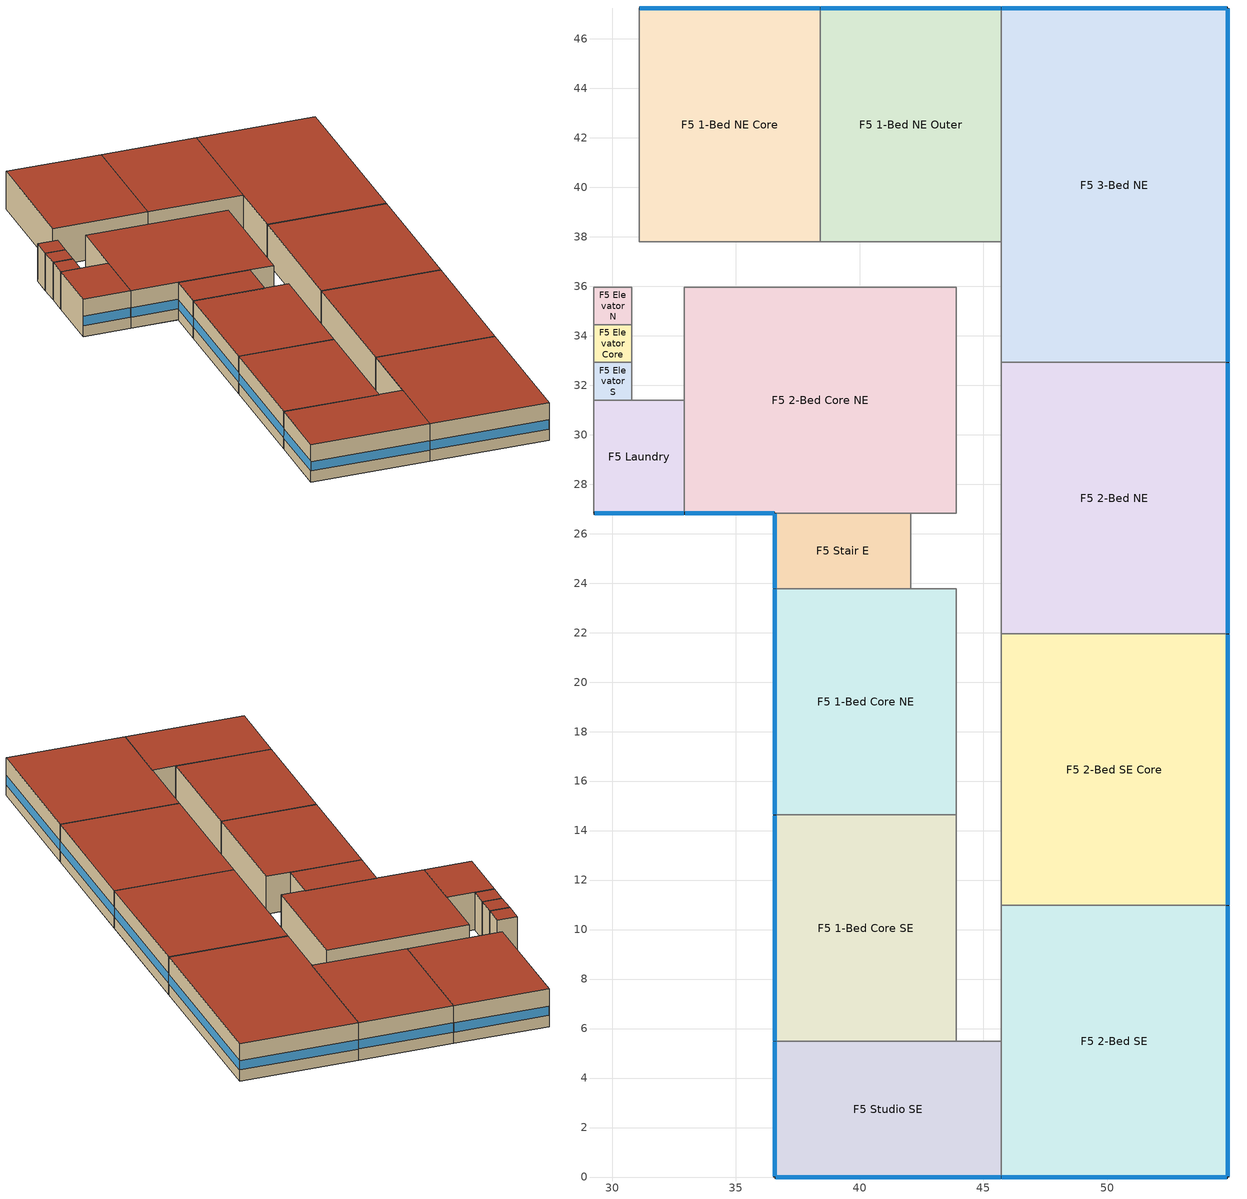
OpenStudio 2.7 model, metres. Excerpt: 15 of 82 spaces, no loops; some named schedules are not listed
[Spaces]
F5 Elevator S
 floor adiabatic (ResWoodFramedTypicalInteriorFloor): 30.78,32.92 30.78,31.39 29.26,31.39 29.26,32.92 z12.19
 wall to F5 1-Bed Core N: 29.26,32.92 29.26,31.39 z12.19:15.24
 wall to F5 Corridor: 30.78,31.39 30.78,32.92 z12.19:15.24
 wall to F5 Elevator Core: 30.78,32.92 29.26,32.92 z12.19:15.24
 wall to F5 Laundry (WoodFramedInteriorWallU099): 29.26,31.39 30.78,31.39 z12.19:15.24
 roof outside (WoodFramingAndOtherRoofU028): 30.78,31.39 30.78,32.92 29.26,32.92 29.26,31.39 z15.24
F5 Elevator N
 floor adiabatic (ResWoodFramedTypicalInteriorFloor): 30.78,35.97 30.78,34.44 29.26,34.44 29.26,35.97 z12.19
 wall to F5 1-Bed Core N: 29.26,35.97 29.26,34.44 z12.19:15.24
 wall to F5 Corridor: 30.78,34.44 30.78,35.97 29.26,35.97 z12.19:15.24
 wall to F5 Elevator Core: 29.26,34.44 30.78,34.44 z12.19:15.24
 roof outside (WoodFramingAndOtherRoofU028): 30.78,34.44 30.78,35.97 29.26,35.97 29.26,34.44 z15.24
F5 Laundry
 floor adiabatic (ResWoodFramedTypicalInteriorFloor): 32.92,31.39 32.92,26.82 29.26,26.82 29.26,31.39 z12.19
 wall outside (ResWoodWallU059): 29.26,26.82 32.92,26.82 z12.19:15.24
 wall to F5 1-Bed Core N: 29.26,31.39 29.26,26.82 z12.19:15.24
 wall to F5 2-Bed Core NE: 32.92,26.82 32.92,31.39 z12.19:15.24
 wall to F5 Corridor: 32.92,31.39 30.78,31.39 z12.19:15.24
 window (Res Fixed Window): 29.29,26.82 32.89,26.82 z13.09:13.85
 roof outside (WoodFramingAndOtherRoofU028): 32.92,26.82 32.92,31.39 29.26,31.39 29.26,26.82 z15.24
F5 Elevator Core
 floor adiabatic (ResWoodFramedTypicalInteriorFloor): 30.78,34.44 30.78,32.92 29.26,32.92 29.26,34.44 z12.19
 wall to F5 1-Bed Core N: 29.26,34.44 29.26,32.92 z12.19:15.24
 wall to F5 Corridor: 30.78,32.92 30.78,34.44 z12.19:15.24
 roof outside (WoodFramingAndOtherRoofU028): 30.78,32.92 30.78,34.44 29.26,34.44 29.26,32.92 z15.24
F5 1-Bed Core NE
 floor adiabatic (ResWoodFramedTypicalInteriorFloor): 43.89,23.77 43.89,14.63 36.58,14.63 36.58,23.77 z12.19
 wall outside (ResWoodWallU059): 36.58,23.77 36.58,14.63 z12.19:15.24
 wall to F5 Corridor (WoodFramedInteriorWallU099): 43.89,14.63 43.89,23.77 42.06,23.77 z12.19:15.24
 wall to F5 1-Bed Core SE (WoodFramedInteriorWallU099): 36.58,14.63 43.89,14.63 z12.19:15.24
 wall to F5 Stair E (WoodFramedInteriorWallU099): 42.06,23.77 36.58,23.77 z12.19:15.24
 window (Res Fixed Window): 36.58,23.75 36.58,14.66 z13.09:13.86
 roof outside (WoodFramingAndOtherRoofU028): 43.89,14.63 43.89,23.77 36.58,23.77 36.58,14.63 z15.24
F5 1-Bed Core SE
 floor adiabatic (ResWoodFramedTypicalInteriorFloor): 43.89,14.63 43.89,5.49 36.58,5.49 36.58,14.63 z12.19
 wall outside (ResWoodWallU059): 36.58,14.63 36.58,5.49 z12.19:15.24
 wall to F5 Corridor (WoodFramedInteriorWallU099): 43.89,5.49 43.89,14.63 z12.19:15.24
 wall to F5 Studio SE (WoodFramedInteriorWallU099): 36.58,5.49 43.89,5.49 z12.19:15.24
 window (Res Fixed Window): 36.58,14.61 36.58,5.51 z13.09:13.86
 roof outside (WoodFramingAndOtherRoofU028): 43.89,5.49 43.89,14.63 36.58,14.63 36.58,5.49 z15.24
F5 Stair E
 floor adiabatic (ResWoodFramedTypicalInteriorFloor): 42.06,26.82 42.06,23.77 36.58,23.77 36.58,26.82 z12.19
 wall outside (ResWoodWallU059): 36.58,26.82 36.58,23.77 z12.19:15.24
 wall to F5 2-Bed Core NE: 42.06,26.82 36.58,26.82 z12.19:15.24
 wall to F5 Corridor: 42.06,23.77 42.06,26.82 z12.19:15.24
 window (Res Fixed Window): 36.58,26.8 36.58,23.8 z13.09:13.86
 roof outside (WoodFramingAndOtherRoofU028): 42.06,23.77 42.06,26.82 36.58,26.82 36.58,23.77 z15.24
F5 Studio SE
 floor adiabatic (ResWoodFramedTypicalInteriorFloor): 45.72,5.49 45.72,0 36.58,0 36.58,5.49 z12.19
 wall outside (ResWoodWallU059): 36.58,5.49 36.58,0 45.72,0 z12.19:15.24
 wall to F5 2-Bed SE: 45.72,0 45.72,5.49 z12.19:15.24
 wall to F5 Corridor: 45.72,5.49 43.89,5.49 z12.19:15.24
 window (Res Fixed Window): 36.6,0 45.69,0 / 36.58,5.46 36.58,0.03 z13.09:13.86
 roof outside (WoodFramingAndOtherRoofU028): 45.72,0 45.72,5.49 36.58,5.49 36.58,0 z15.24
F5 1-Bed NE Core
 floor adiabatic (ResWoodFramedTypicalInteriorFloor): 38.4,47.24 38.4,37.8 31.09,37.8 31.09,47.24 z12.19
 wall outside (ResWoodWallU059): 38.4,47.24 31.09,47.24 z12.19:15.24
 wall to F5 1-Bed N: 31.09,47.24 31.09,37.8 z12.19:15.24
 wall to F5 1-Bed NE Outer (WoodFramedInteriorWallU099): 38.4,37.8 38.4,47.24 z12.19:15.24
 wall to F5 Corridor (WoodFramedInteriorWallU099): 31.09,37.8 38.4,37.8 z12.19:15.24
 window (Res Fixed Window): 38.38,47.24 31.11,47.24 z13.09:13.86
 roof outside (WoodFramingAndOtherRoofU028): 38.4,37.8 38.4,47.24 31.09,47.24 31.09,37.8 z15.24
F5 1-Bed NE Outer
 floor adiabatic (ResWoodFramedTypicalInteriorFloor): 45.72,47.24 45.72,37.8 38.4,37.8 38.4,47.24 z12.19
 wall outside (ResWoodWallU059): 45.72,47.24 38.4,47.24 z12.19:15.24
 wall to F5 3-Bed NE (WoodFramedInteriorWallU099): 45.72,37.8 45.72,47.24 z12.19:15.24
 wall to F5 Corridor (WoodFramedInteriorWallU099): 38.4,37.8 45.72,37.8 z12.19:15.24
 window (Res Fixed Window): 45.69,47.24 38.43,47.24 z13.09:13.86
 roof outside (WoodFramingAndOtherRoofU028): 45.72,37.8 45.72,47.24 38.4,47.24 38.4,37.8 z15.24
F5 3-Bed NE
 floor adiabatic (ResWoodFramedTypicalInteriorFloor): 54.86,47.24 54.86,32.92 45.72,32.92 45.72,47.24 z12.19
 wall outside (ResWoodWallU059): 54.86,32.92 54.86,47.24 45.72,47.24 z12.19:15.24
 wall to F5 2-Bed NE: 45.72,32.92 54.86,32.92 z12.19:15.24
 wall to F5 Corridor (WoodFramedInteriorWallU099): 45.72,37.8 45.72,32.92 z12.19:15.24
 window (Res Fixed Window): 54.86,32.94 54.86,47.22 / 54.84,47.24 45.75,47.24 z13.09:13.86
 roof outside (WoodFramingAndOtherRoofU028): 54.86,32.92 54.86,47.24 45.72,47.24 45.72,32.92 z15.24
F5 2-Bed Core NE
 floor adiabatic (ResWoodFramedTypicalInteriorFloor): 43.89,35.97 43.89,26.82 32.92,26.82 32.92,35.97 z12.19
 wall outside (ResWoodWallU059): 32.92,26.82 36.58,26.82 z12.19:15.24
 wall to F5 Corridor (WoodFramedInteriorWallU099): 42.06,26.82 43.89,26.82 43.89,35.97 32.92,35.97 32.92,31.39 z12.19:15.24
 window (Res Fixed Window): 32.94,26.82 36.55,26.82 z13.09:13.85
 roof outside (WoodFramingAndOtherRoofU028): 43.89,26.82 43.89,35.97 32.92,35.97 32.92,26.82 z15.24
F5 2-Bed NE
 floor adiabatic (ResWoodFramedTypicalInteriorFloor): 54.86,32.92 54.86,21.95 45.72,21.95 45.72,32.92 z12.19
 wall outside (ResWoodWallU059): 54.86,21.95 54.86,32.92 z12.19:15.24
 wall to F5 Corridor (WoodFramedInteriorWallU099): 45.72,32.92 45.72,21.95 z12.19:15.24
 wall to F5 2-Bed SE Core (WoodFramedInteriorWallU099): 45.72,21.95 54.86,21.95 z12.19:15.24
 window (Res Fixed Window): 54.86,21.97 54.86,32.89 z13.09:13.86
 roof outside (WoodFramingAndOtherRoofU028): 54.86,21.95 54.86,32.92 45.72,32.92 45.72,21.95 z15.24
F5 2-Bed SE Core
 floor adiabatic (ResWoodFramedTypicalInteriorFloor): 54.86,21.95 54.86,10.97 45.72,10.97 45.72,21.95 z12.19
 wall outside (ResWoodWallU059): 54.86,10.97 54.86,21.95 z12.19:15.24
 wall to F5 2-Bed SE: 45.72,10.97 54.86,10.97 z12.19:15.24
 wall to F5 Corridor (WoodFramedInteriorWallU099): 45.72,21.95 45.72,10.97 z12.19:15.24
 window (Res Fixed Window): 54.86,11 54.86,21.92 z13.09:13.86
 roof outside (WoodFramingAndOtherRoofU028): 54.86,10.97 54.86,21.95 45.72,21.95 45.72,10.97 z15.24
F5 2-Bed SE
 floor adiabatic (ResWoodFramedTypicalInteriorFloor): 54.86,10.97 54.86,0 45.72,0 45.72,10.97 z12.19
 wall outside (ResWoodWallU059): 45.72,0 54.86,0 54.86,10.97 z12.19:15.24
 wall to F5 Corridor (WoodFramedInteriorWallU099): 45.72,10.97 45.72,5.49 z12.19:15.24
 window (Res Fixed Window): 54.86,0.03 54.86,10.95 / 45.75,0 54.84,0 z13.09:13.86
 roof outside (WoodFramingAndOtherRoofU028): 54.86,0 54.86,10.97 45.72,10.97 45.72,0 z15.24
[Site]
CA_BURBANK-GLNDLE-PASAD-_USA Design_Conditions: Latitude {deg}=34.2; Longitude {deg}=-118.36; Time Zone {hr}=-8; Elevation {m}=223.1136
[SizingPeriod:DesignDay] Barometric Pressure {Pa}=98675; Sky Clearness=0; Rain Indicator=0; Snow Indicator=0; Day of Month=21; Daylight Saving Time Indicator=0; Dry-Bulb Temperature Range Modifier Type=DefaultMultipliers
Name | Maximum Dry-Bulb Temperature {C} | Daily Dry-Bulb Temperature Range {deltaC} | Humidity Indicating Conditions at Maximum Dry-Bulb | Wind Speed {m/s} | Wind Direction {deg} | Month | Day Type | Humidity Indicating Type | Solar Model Indicator | ASHRAE Taub | ASHRAE Taud
CA_BURBANK-GLNDLE-PASAD- Ann Htg 99.6% Condns DB | 3.8 | 0 | 3.8 | 0.8 | 350 | 12 | WinterDesignDay | Wetbulb | ASHRAEClearSky
CA_BURBANK-GLNDLE-PASAD- Ann Clg .4% Condns DB=>MWB | 36.4 | 12.9 | 19.9 | 3.8 | 180 | 8 | SummerDesignDay | Wetbulb | ASHRAETau | 0.378 | 2.416
CA_BURBANK-GLNDLE-PASAD- Ann Clg .4% Condns WB=>MDB | 32 | 12.9 | 22.6 | 3.8 | 180 | 8 | SummerDesignDay | Wetbulb | ASHRAETau | 0.378 | 2.416
CA_BURBANK-GLNDLE-PASAD- Ann Clg .4% Condns DP=>MDB | 25.4 | 12.9 | 19.3 | 3.8 | 180 | 8 | SummerDesignDay | Dewpoint | ASHRAETau | 0.378 | 2.416
[Site:WaterMainsTemperature]
Calculation Method=Schedule; Temperature Schedule=WaterMainCZ09
[Building]
Building 1: North Axis {deg}=0
[Material]
Name | Roughness | Thickness {m} | Conductivity {W/m-K} | Density {kg/m3} | Specific Heat {J/kg-K} | Thermal Absorptance | Solar Absorptance | Visible Absorptance
Gypsum Board - 1/2 in.; Gypsum Board - 1/2 in. 1; Gypsum Board - 1/2 in. 2 | MediumRough | 0.0127 | 0.158656 | 640.739 | 1130.436 | 0.9 | 0.7 | 0.8
Gypsum Board - 5/8 in. | Smooth | 0.016002 | 0.158656 | 640.739 | 1130.436 | 0.9 | 0.7 | 0.8
Compliance Insulation R1.54 | Smooth | 0.00624291 | 0.0230188 | 16.0185 | 1130.436
Compliance Insulation R1.00 | Smooth | 0.00405384 | 0.0230188 | 16.0185 | 1130.436
Compliance Insulation R1.35; Compliance Insulation R1.35 1 | Smooth | 0.00547268 | 0.0230188 | 16.0185 | 1130.436
Compliance Insulation R3.00 | MediumRough | 0.0121615 | 0.0230188 | 16.0185 | 1130.436 | 0.9 | 0.7 | 0.8
Building Paper - 1/16 in. | Smooth | 0.001524 | 0.288513 | 96.1108 | 1256.04
Fiberboard sheathing - 1/2 in. | Smooth | 0.0127 | 0.070614 | 399.821 | 1297.908
Roofing felt - 1/8 in. | MediumRough | 0.001524 | 1.19715 | 230.666 | 1256.04 | 0.75 | 0.37 | 0.85
Compliance Insulation R0.20 | Smooth | 0.000810768 | 0.0230188 | 16.0185 | 1130.436
Plywood - 5/8 in. 1 | Smooth | 0.016002 | 0.11544 | 480.554 | 1884.06
Carpet - 3/4 in. 1 | Smooth | 0.01905 | 0.0455183 | 288.332 | 1381.644 | 0.9 | 0.7 | 0.8
[Material:NoMass] Roughness=Smooth
WoodFrameWall16inOC R11.25: Thermal Resistance {m2-K/W}=1.26865
WoodRoof16OCCavInsR38: Thermal Resistance {m2-K/W}=4.68171; Thermal Absorptance=0.9; Solar Absorptance=0.7; Visible Absorptance=0.8
WoodFloor16inOCCavInsR0: Thermal Resistance {m2-K/W}=0.162021
WoodFrameWall16inOCCavInsR19: Thermal Resistance {m2-K/W}=2.06248
[Construction]
ResWoodWallU059: Compliance Insulation R3.00, Compliance Insulation R1.35, Gypsum Board - 5/8 in., WoodFrameWall16inOCCavInsR19, Gypsum Board - 5/8 in.
WoodFramedInteriorWallU099: Gypsum Board - 1/2 in., WoodFrameWall16inOC R11.25, Gypsum Board - 1/2 in.
WoodFramingAndOtherRoofU028: Roofing felt - 1/8 in., Building Paper - 1/16 in., Fiberboard sheathing - 1/2 in., Compliance Insulation R1.54, Compliance Insulation R1.35 1, Compliance Insulation R0.20, Compliance Insulation R1.00, Gypsum Board - 1/2 in. 1, WoodRoof16OCCavInsR38
ResWoodFramedTypicalInteriorFloor: Gypsum Board - 1/2 in. 2, WoodFloor16inOCCavInsR0, Plywood - 5/8 in. 1, Carpet - 3/4 in. 1
Res Fixed Window: Res Fixed Window Material
[WindowMaterial:SimpleGlazingSystem]
Res Fixed Window Material: U-Factor {W/m2-K}=1.70348; Solar Heat Gain Coefficient=0.23; Visible Transmittance=0.42
[Space] Building Story=Building Story Residential Floor 5
Name | Thermal Zone | Design Specification Outdoor Air Object
F5 1-Bed Core NE; F5 1-Bed Core SE | Thermal Zone: F5 1-Bed Core East | Thermal Zone: F5 1-Bed Core East Design Specification Outdoor Air
F5 1-Bed NE Core; F5 1-Bed NE Outer | Thermal Zone: F5 1-Bed North | Thermal Zone: F5 1-Bed North Design Specification Outdoor Air
F5 2-Bed Core NE | Thermal Zone: F5 2-Bed Core NE-NW | Thermal Zone: F5 2-Bed Core NE-NW Design Specification Outdoor Air
F5 2-Bed NE; F5 2-Bed SE; F5 2-Bed SE Core | Thermal Zone: F5 2-Bed East | Thermal Zone: F5 2-Bed East Design Specification Outdoor Air
F5 3-Bed NE | Thermal Zone: F5 3-Bed NE | Thermal Zone: F5 3-Bed NE Design Specification Outdoor Air
F5 Elevator Core; F5 Elevator N; F5 Elevator S; F5 Stair E | Thermal Zone: F5 Corridor | Thermal Zone: F5 Corridor Design Specification Outdoor Air
F5 Laundry | Thermal Zone: F5 Laundry | Thermal Zone: F5 Laundry Design Specification Outdoor Air
F5 Studio SE | Thermal Zone: F5 Studio SE | Thermal Zone: F5 Studio SE Design Specification Outdoor Air
[ThermalZone] Multiplier=1; Use Ideal Air Loads=No
Name | Thermostat
Thermal Zone: F5 1-Bed North | Thermal Zone: F5 1-Bed North Thermostat
Thermal Zone: F5 2-Bed Core NE-NW | Thermal Zone: F5 2-Bed Core NE-NW Thermostat
Thermal Zone: F5 1-Bed Core East | Thermal Zone: F5 1-Bed Core East Thermostat
Thermal Zone: F5 2-Bed East | Thermal Zone: F5 2-Bed East Thermostat
Thermal Zone: F5 3-Bed NE | Thermal Zone: F5 3-Bed NE Thermostat
Thermal Zone: F5 Studio SE | Thermal Zone: F5 Studio SE Thermostat
Thermal Zone: F5 Corridor | Thermal Zone: F5 Corridor Thermostat
Thermal Zone: F5 Laundry | Thermal Zone: F5 Laundry Thermostat
[BuildingStory]
Building Story Residential Floor 5
[People:Definition] Number of People Calculation Method=People/Area; Fraction Radiant=0.3
Name | People per Space Floor Area {person/m2} | Sensible Heat Fraction
F5 1-Bed Core NE People Definition; F5 1-Bed Core SE People Definition; F5 2-Bed Core NE People Definition; F5 2-Bed NE People Definition; F5 2-Bed SE People Definition; F5 2-Bed SE Core People Definition | 0.0298998 | 0.6125
F5 1-Bed NE Core People Definition; F5 1-Bed NE Outer People Definition | 0.0289352 | 0.6125
F5 3-Bed NE People Definition | 0.0305359 | 0.6125
F5 Elevator Core People Definition; F5 Elevator N People Definition; F5 Elevator S People Definition | 0.0161459 | 0.5
F5 Laundry People Definition; F5 Stair E People Definition | 0.0538196 | 0.5
F5 Studio SE People Definition | 0.0398663 | 0.6125
[People] Multiplier=1
Name | People Definition | Space or SpaceType | Number of People Schedule | Activity Level Schedule
F5 1-Bed Core NE People | F5 1-Bed Core NE People Definition | F5 1-Bed Core NE | ResidentialLivingOccupancy | F5 1-Bed Core NE People Activity Level
F5 1-Bed Core SE People | F5 1-Bed Core SE People Definition | F5 1-Bed Core SE | ResidentialLivingOccupancy | F5 1-Bed Core SE People Activity Level
F5 1-Bed NE Core People | F5 1-Bed NE Core People Definition | F5 1-Bed NE Core | ResidentialLivingOccupancy | F5 1-Bed NE Core People Activity Level
F5 1-Bed NE Outer People | F5 1-Bed NE Outer People Definition | F5 1-Bed NE Outer | ResidentialLivingOccupancy | F5 1-Bed NE Outer People Activity Level
F5 2-Bed Core NE People | F5 2-Bed Core NE People Definition | F5 2-Bed Core NE | ResidentialLivingOccupancy | F5 2-Bed Core NE People Activity Level
F5 2-Bed NE People | F5 2-Bed NE People Definition | F5 2-Bed NE | ResidentialLivingOccupancy | F5 2-Bed NE People Activity Level
F5 2-Bed SE People | F5 2-Bed SE People Definition | F5 2-Bed SE | ResidentialLivingOccupancy | F5 2-Bed SE People Activity Level
F5 2-Bed SE Core People | F5 2-Bed SE Core People Definition | F5 2-Bed SE Core | ResidentialLivingOccupancy | F5 2-Bed SE Core People Activity Level
F5 3-Bed NE People | F5 3-Bed NE People Definition | F5 3-Bed NE | ResidentialLivingOccupancy | F5 3-Bed NE People Activity Level
F5 Elevator Core People | F5 Elevator Core People Definition | F5 Elevator Core | OfficeOccupancy | F5 Elevator Core People Activity Level
F5 Elevator N People | F5 Elevator N People Definition | F5 Elevator N | OfficeOccupancy | F5 Elevator N People Activity Level
F5 Elevator S People | F5 Elevator S People Definition | F5 Elevator S | OfficeOccupancy | F5 Elevator S People Activity Level
F5 Laundry People | F5 Laundry People Definition | F5 Laundry | OfficeOccupancy | F5 Laundry People Activity Level
F5 Stair E People | F5 Stair E People Definition | F5 Stair E | OfficeOccupancy | F5 Stair E People Activity Level
F5 Studio SE People | F5 Studio SE People Definition | F5 Studio SE | ResidentialLivingOccupancy | F5 Studio SE People Activity Level
[SpaceInfiltration:DesignFlowRate] Temperature Term Coefficient=0; Velocity Squared Term Coefficient=0
Name | Space or SpaceType | Schedule | Design Flow Rate Calculation Method | Flow per Exterior Surface Area {m3/s-m2} | Constant Term Coefficient | Velocity Term Coefficient | Design Flow Rate {m3/s}
F5 1-Bed Core NE Space Infiltration Design Flow Rate 1 | F5 1-Bed Core NE | ResidentialLivingInfiltration | Flow/ExteriorWallArea | 0.000227584 | 0 | 0.224052
F5 1-Bed Core NE Space Infiltration Design Flow Rate 2 | F5 1-Bed Core NE | ResidentialLivingHVACAvail | Flow/Space |  | 1 | 0 | 0.0172733
F5 1-Bed Core SE Space Infiltration Design Flow Rate 1 | F5 1-Bed Core SE | ResidentialLivingInfiltration | Flow/ExteriorWallArea | 0.000227584 | 0 | 0.224052
F5 1-Bed Core SE Space Infiltration Design Flow Rate 2 | F5 1-Bed Core SE | ResidentialLivingHVACAvail | Flow/Space |  | 1 | 0 | 0.0172733
F5 1-Bed NE Core Space Infiltration Design Flow Rate 1 | F5 1-Bed NE Core | ResidentialLivingInfiltration | Flow/ExteriorWallArea | 0.000227584 | 0 | 0.224052
F5 1-Bed NE Core Space Infiltration Design Flow Rate 2 | F5 1-Bed NE Core | ResidentialLivingHVACAvail | Flow/Space |  | 1 | 0 | 0.0176131
F5 1-Bed NE Outer Space Infiltration Design Flow Rate 1 | F5 1-Bed NE Outer | ResidentialLivingInfiltration | Flow/ExteriorWallArea | 0.000227584 | 0 | 0.224052
F5 1-Bed NE Outer Space Infiltration Design Flow Rate 2 | F5 1-Bed NE Outer | ResidentialLivingHVACAvail | Flow/Space |  | 1 | 0 | 0.0176131
F5 2-Bed Core NE Space Infiltration Design Flow Rate 1 | F5 2-Bed Core NE | ResidentialLivingInfiltration | Flow/ExteriorWallArea | 0.000227584 | 0 | 0.224052
F5 2-Bed Core NE Space Infiltration Design Flow Rate 2 | F5 2-Bed Core NE | ResidentialLivingHVACAvail | Flow/Space |  | 1 | 0 | 0.0259099
F5 2-Bed NE Space Infiltration Design Flow Rate 1 | F5 2-Bed NE | ResidentialLivingInfiltration | Flow/ExteriorWallArea | 0.000227584 | 0 | 0.224052
F5 2-Bed NE Space Infiltration Design Flow Rate 2 | F5 2-Bed NE | ResidentialLivingHVACAvail | Flow/Space |  | 1 | 0 | 0.0259099
F5 2-Bed SE Space Infiltration Design Flow Rate 1 | F5 2-Bed SE | ResidentialLivingInfiltration | Flow/ExteriorWallArea | 0.000227584 | 0 | 0.224052
F5 2-Bed SE Space Infiltration Design Flow Rate 2 | F5 2-Bed SE | ResidentialLivingHVACAvail | Flow/Space |  | 1 | 0 | 0.0259099
F5 2-Bed SE Core Space Infiltration Design Flow Rate 1 | F5 2-Bed SE Core | ResidentialLivingInfiltration | Flow/ExteriorWallArea | 0.000227584 | 0 | 0.224052
F5 2-Bed SE Core Space Infiltration Design Flow Rate 2 | F5 2-Bed SE Core | ResidentialLivingHVACAvail | Flow/Space |  | 1 | 0 | 0.0259099
F5 3-Bed NE Space Infiltration Design Flow Rate 1 | F5 3-Bed NE | ResidentialLivingInfiltration | Flow/ExteriorWallArea | 0.000227584 | 0 | 0.224052
F5 3-Bed NE Space Infiltration Design Flow Rate 2 | F5 3-Bed NE | ResidentialLivingHVACAvail | Flow/Space |  | 1 | 0 | 0.0341218
F5 Elevator Core Space Infiltration Design Flow Rate 1 | F5 Elevator Core | On | Flow/ExteriorWallArea | 0.000227584 | 0 | 0.224052
F5 Elevator Core Space Infiltration Design Flow Rate 2 | F5 Elevator Core | OfficeHVACAvail | Flow/Space |  | 1 | 0 | 0
F5 Elevator N Space Infiltration Design Flow Rate 1 | F5 Elevator N | On | Flow/ExteriorWallArea | 0.000227584 | 0 | 0.224052
F5 Elevator N Space Infiltration Design Flow Rate 2 | F5 Elevator N | OfficeHVACAvail | Flow/Space |  | 1 | 0 | 0
F5 Elevator S Space Infiltration Design Flow Rate 1 | F5 Elevator S | On | Flow/ExteriorWallArea | 0.000227584 | 0 | 0.224052
F5 Elevator S Space Infiltration Design Flow Rate 2 | F5 Elevator S | OfficeHVACAvail | Flow/Space |  | 1 | 0 | 0
F5 Laundry Space Infiltration Design Flow Rate 1 | F5 Laundry | OfficeInfiltration | Flow/ExteriorWallArea | 0.000227584 | 0 | 0.224052
F5 Laundry Space Infiltration Design Flow Rate 2 | F5 Laundry | OfficeHVACAvail | Flow/Space |  | 1 | 0 | 0.0127426
F5 Stair E Space Infiltration Design Flow Rate 1 | F5 Stair E | OfficeInfiltration | Flow/ExteriorWallArea | 0.000227584 | 0 | 0.224052
F5 Stair E Space Infiltration Design Flow Rate 2 | F5 Stair E | OfficeHVACAvail | Flow/Space |  | 1 | 0 | 0.0127426
F5 Studio SE Space Infiltration Design Flow Rate 1 | F5 Studio SE | ResidentialLivingInfiltration | Flow/ExteriorWallArea | 0.000227584 | 0 | 0.224052
F5 Studio SE Space Infiltration Design Flow Rate 2 | F5 Studio SE | ResidentialLivingHVACAvail | Flow/Space |  | 1 | 0 | 0.0147248
[Lights:Definition] Design Level Calculation Method=Watts/Area; Fraction Radiant=0.58; Return Air Fraction=0
Name | Watts per Space Floor Area {W/m2}
F5 1-Bed Core NE Non-Regulated Lights Definition; F5 1-Bed Core SE Non-Regulated Lights Definition; F5 1-Bed NE Core Non-Regulated Lights Definition; F5 1-Bed NE Outer Non-Regulated Lights Definition; F5 2-Bed Core NE Non-Regulated Lights Definition; F5 2-Bed NE Non-Regulated Lights Definition; F5 2-Bed SE Non-Regulated Lights Definition; F5 2-Bed SE Core Non-Regulated Lights Definition; F5 3-Bed NE Non-Regulated Lights Definition; F5 Studio SE Non-Regulated Lights Definition | 1.05486
F5 Elevator Core Regulated Lights Definition; F5 Elevator N Regulated Lights Definition; F5 Elevator S Regulated Lights Definition | 4.30556
F5 Laundry Regulated Lights Definition | 4.84376
F5 Stair E Regulated Lights Definition | 6.45835
[Lights] Fraction Replaceable=1
Name | Lights Definition | Space or SpaceType | Schedule
F5 1-Bed Core NE Non-Regulated Lights | F5 1-Bed Core NE Non-Regulated Lights Definition | F5 1-Bed Core NE | ResidentialLivingLights
F5 1-Bed Core SE Non-Regulated Lights | F5 1-Bed Core SE Non-Regulated Lights Definition | F5 1-Bed Core SE | ResidentialLivingLights
F5 1-Bed NE Core Non-Regulated Lights | F5 1-Bed NE Core Non-Regulated Lights Definition | F5 1-Bed NE Core | ResidentialLivingLights
F5 1-Bed NE Outer Non-Regulated Lights | F5 1-Bed NE Outer Non-Regulated Lights Definition | F5 1-Bed NE Outer | ResidentialLivingLights
F5 2-Bed Core NE Non-Regulated Lights | F5 2-Bed Core NE Non-Regulated Lights Definition | F5 2-Bed Core NE | ResidentialLivingLights
F5 2-Bed NE Non-Regulated Lights | F5 2-Bed NE Non-Regulated Lights Definition | F5 2-Bed NE | ResidentialLivingLights
F5 2-Bed SE Non-Regulated Lights | F5 2-Bed SE Non-Regulated Lights Definition | F5 2-Bed SE | ResidentialLivingLights
F5 2-Bed SE Core Non-Regulated Lights | F5 2-Bed SE Core Non-Regulated Lights Definition | F5 2-Bed SE Core | ResidentialLivingLights
F5 3-Bed NE Non-Regulated Lights | F5 3-Bed NE Non-Regulated Lights Definition | F5 3-Bed NE | ResidentialLivingLights
F5 Elevator Core Regulated Lights | F5 Elevator Core Regulated Lights Definition | F5 Elevator Core | OfficeLights
F5 Elevator N Regulated Lights | F5 Elevator N Regulated Lights Definition | F5 Elevator N | OfficeLights
F5 Elevator S Regulated Lights | F5 Elevator S Regulated Lights Definition | F5 Elevator S | OfficeLights
F5 Laundry Regulated Lights | F5 Laundry Regulated Lights Definition | F5 Laundry | OfficeLights
F5 Stair E Regulated Lights | F5 Stair E Regulated Lights Definition | F5 Stair E | OfficeLights
F5 Studio SE Non-Regulated Lights | F5 Studio SE Non-Regulated Lights Definition | F5 Studio SE | ResidentialLivingLights
[ElectricEquipment:Definition] Design Level Calculation Method=Watts/Area; Fraction Lost=0
Name | Watts per Space Floor Area {W/m2} | Fraction Latent | Fraction Radiant
F5 1-Bed Core NE Recepticle Loads Definition; F5 1-Bed Core SE Recepticle Loads Definition; F5 1-Bed NE Core Recepticle Loads Definition; F5 1-Bed NE Outer Recepticle Loads Definition; F5 2-Bed Core NE Recepticle Loads Definition; F5 2-Bed NE Recepticle Loads Definition; F5 2-Bed SE Recepticle Loads Definition; F5 2-Bed SE Core Recepticle Loads Definition; F5 3-Bed NE Recepticle Loads Definition; F5 Studio SE Recepticle Loads Definition | 4.09029 | 0 | 0.2
F5 1-Bed Core NE Process Electric Loads Definition; F5 1-Bed Core SE Process Electric Loads Definition; F5 1-Bed NE Core Process Electric Loads Definition; F5 1-Bed NE Outer Process Electric Loads Definition; F5 Studio SE Process Electric Loads Definition | 0.430556 | 0.12 | 0
F5 2-Bed Core NE Process Electric Loads Definition; F5 2-Bed NE Process Electric Loads Definition; F5 2-Bed SE Process Electric Loads Definition; F5 2-Bed SE Core Process Electric Loads Definition | 0.322917 | 0.12 | 0
F5 3-Bed NE Process Electric Loads Definition | 0.215278 | 0.12 | 0
F5 Elevator Core Recepticle Loads Definition; F5 Elevator N Recepticle Loads Definition; F5 Elevator S Recepticle Loads Definition; F5 Laundry Recepticle Loads Definition | 32.2917 | 0 | 0.2
[ElectricEquipment]
Name | Electric Equipment Definition | Space or SpaceType | Schedule
F5 1-Bed Core NE Recepticle Loads | F5 1-Bed Core NE Recepticle Loads Definition | F5 1-Bed Core NE | ResidentialLivingReceptacle
F5 1-Bed Core NE Process Electric Loads | F5 1-Bed Core NE Process Electric Loads Definition | F5 1-Bed Core NE | ResidentialLivingReceptacle
F5 1-Bed Core SE Recepticle Loads | F5 1-Bed Core SE Recepticle Loads Definition | F5 1-Bed Core SE | ResidentialLivingReceptacle
F5 1-Bed Core SE Process Electric Loads | F5 1-Bed Core SE Process Electric Loads Definition | F5 1-Bed Core SE | ResidentialLivingReceptacle
F5 1-Bed NE Core Recepticle Loads | F5 1-Bed NE Core Recepticle Loads Definition | F5 1-Bed NE Core | ResidentialLivingReceptacle
F5 1-Bed NE Core Process Electric Loads | F5 1-Bed NE Core Process Electric Loads Definition | F5 1-Bed NE Core | ResidentialLivingReceptacle
F5 1-Bed NE Outer Recepticle Loads | F5 1-Bed NE Outer Recepticle Loads Definition | F5 1-Bed NE Outer | ResidentialLivingReceptacle
F5 1-Bed NE Outer Process Electric Loads | F5 1-Bed NE Outer Process Electric Loads Definition | F5 1-Bed NE Outer | ResidentialLivingReceptacle
F5 2-Bed Core NE Recepticle Loads | F5 2-Bed Core NE Recepticle Loads Definition | F5 2-Bed Core NE | ResidentialLivingReceptacle
F5 2-Bed Core NE Process Electric Loads | F5 2-Bed Core NE Process Electric Loads Definition | F5 2-Bed Core NE | ResidentialLivingReceptacle
F5 2-Bed NE Recepticle Loads | F5 2-Bed NE Recepticle Loads Definition | F5 2-Bed NE | ResidentialLivingReceptacle
F5 2-Bed NE Process Electric Loads | F5 2-Bed NE Process Electric Loads Definition | F5 2-Bed NE | ResidentialLivingReceptacle
F5 2-Bed SE Recepticle Loads | F5 2-Bed SE Recepticle Loads Definition | F5 2-Bed SE | ResidentialLivingReceptacle
F5 2-Bed SE Process Electric Loads | F5 2-Bed SE Process Electric Loads Definition | F5 2-Bed SE | ResidentialLivingReceptacle
F5 2-Bed SE Core Recepticle Loads | F5 2-Bed SE Core Recepticle Loads Definition | F5 2-Bed SE Core | ResidentialLivingReceptacle
F5 2-Bed SE Core Process Electric Loads | F5 2-Bed SE Core Process Electric Loads Definition | F5 2-Bed SE Core | ResidentialLivingReceptacle
F5 3-Bed NE Recepticle Loads | F5 3-Bed NE Recepticle Loads Definition | F5 3-Bed NE | ResidentialLivingReceptacle
F5 3-Bed NE Process Electric Loads | F5 3-Bed NE Process Electric Loads Definition | F5 3-Bed NE | ResidentialLivingReceptacle
F5 Elevator Core Recepticle Loads | F5 Elevator Core Recepticle Loads Definition | F5 Elevator Core | OfficeReceptacle
F5 Elevator N Recepticle Loads | F5 Elevator N Recepticle Loads Definition | F5 Elevator N | OfficeReceptacle
F5 Elevator S Recepticle Loads | F5 Elevator S Recepticle Loads Definition | F5 Elevator S | OfficeReceptacle
F5 Laundry Recepticle Loads | F5 Laundry Recepticle Loads Definition | F5 Laundry | OfficeReceptacle
F5 Studio SE Recepticle Loads | F5 Studio SE Recepticle Loads Definition | F5 Studio SE | ResidentialLivingReceptacle
F5 Studio SE Process Electric Loads | F5 Studio SE Process Electric Loads Definition | F5 Studio SE | ResidentialLivingReceptacle
[GasEquipment:Definition] Design Level Calculation Method=Watts/Area
Name | Watts per Space Floor Area {W/m2} | Fraction Latent | Fraction Radiant | Fraction Lost
F5 1-Bed Core NE Gas Equipment Loads Definition; F5 1-Bed Core SE Gas Equipment Loads Definition; F5 1-Bed NE Core Gas Equipment Loads Definition; F5 1-Bed NE Outer Gas Equipment Loads Definition | 3.31232 | 0 | 0.15 | 0.85
F5 1-Bed Core NE Gas Loads Definition; F5 1-Bed Core SE Gas Loads Definition; F5 1-Bed NE Core Gas Loads Definition; F5 1-Bed NE Outer Gas Loads Definition | 5.14198 | 0.15 | 0 | 0.7
F5 2-Bed Core NE Gas Equipment Loads Definition; F5 2-Bed NE Gas Equipment Loads Definition; F5 2-Bed SE Gas Equipment Loads Definition; F5 2-Bed SE Core Gas Equipment Loads Definition | 2.49213 | 0 | 0.15 | 0.85
F5 2-Bed Core NE Gas Loads Definition; F5 2-Bed NE Gas Loads Definition; F5 2-Bed SE Gas Loads Definition; F5 2-Bed SE Core Gas Loads Definition | 4.79498 | 0.15 | 0 | 0.7
F5 3-Bed NE Gas Equipment Loads Definition | 2.05048 | 0 | 0.15 | 0.85
F5 3-Bed NE Gas Loads Definition | 3.59623 | 0.15 | 0 | 0.7
F5 Laundry Gas Equipment Loads Definition | 2.36796 | 0 | 0.15 | 0.85
F5 Studio SE Gas Equipment Loads Definition | 4.41643 | 0 | 0.15 | 0.85
F5 Studio SE Gas Loads Definition | 6.11991 | 0.15 | 0 | 0.7
[GasEquipment]
Name | Gas Equipment Definition | Space or SpaceType | Schedule
F5 1-Bed Core NE Gas Equipment Loads | F5 1-Bed Core NE Gas Equipment Loads Definition | F5 1-Bed Core NE | ResidentialLivingGasEquip
F5 1-Bed Core NE Gas Loads | F5 1-Bed Core NE Gas Loads Definition | F5 1-Bed Core NE | ResidentialLivingGasEquip
F5 1-Bed Core SE Gas Equipment Loads | F5 1-Bed Core SE Gas Equipment Loads Definition | F5 1-Bed Core SE | ResidentialLivingGasEquip
F5 1-Bed Core SE Gas Loads | F5 1-Bed Core SE Gas Loads Definition | F5 1-Bed Core SE | ResidentialLivingGasEquip
F5 1-Bed NE Core Gas Equipment Loads | F5 1-Bed NE Core Gas Equipment Loads Definition | F5 1-Bed NE Core | ResidentialLivingGasEquip
F5 1-Bed NE Core Gas Loads | F5 1-Bed NE Core Gas Loads Definition | F5 1-Bed NE Core | ResidentialLivingGasEquip
F5 1-Bed NE Outer Gas Equipment Loads | F5 1-Bed NE Outer Gas Equipment Loads Definition | F5 1-Bed NE Outer | ResidentialLivingGasEquip
F5 1-Bed NE Outer Gas Loads | F5 1-Bed NE Outer Gas Loads Definition | F5 1-Bed NE Outer | ResidentialLivingGasEquip
F5 2-Bed Core NE Gas Equipment Loads | F5 2-Bed Core NE Gas Equipment Loads Definition | F5 2-Bed Core NE | ResidentialLivingGasEquip
F5 2-Bed Core NE Gas Loads | F5 2-Bed Core NE Gas Loads Definition | F5 2-Bed Core NE | ResidentialLivingGasEquip
F5 2-Bed NE Gas Equipment Loads | F5 2-Bed NE Gas Equipment Loads Definition | F5 2-Bed NE | ResidentialLivingGasEquip
F5 2-Bed NE Gas Loads | F5 2-Bed NE Gas Loads Definition | F5 2-Bed NE | ResidentialLivingGasEquip
F5 2-Bed SE Gas Equipment Loads | F5 2-Bed SE Gas Equipment Loads Definition | F5 2-Bed SE | ResidentialLivingGasEquip
F5 2-Bed SE Gas Loads | F5 2-Bed SE Gas Loads Definition | F5 2-Bed SE | ResidentialLivingGasEquip
F5 2-Bed SE Core Gas Equipment Loads | F5 2-Bed SE Core Gas Equipment Loads Definition | F5 2-Bed SE Core | ResidentialLivingGasEquip
F5 2-Bed SE Core Gas Loads | F5 2-Bed SE Core Gas Loads Definition | F5 2-Bed SE Core | ResidentialLivingGasEquip
F5 3-Bed NE Gas Equipment Loads | F5 3-Bed NE Gas Equipment Loads Definition | F5 3-Bed NE | ResidentialLivingGasEquip
F5 3-Bed NE Gas Loads | F5 3-Bed NE Gas Loads Definition | F5 3-Bed NE | ResidentialLivingGasEquip
F5 Laundry Gas Equipment Loads | F5 Laundry Gas Equipment Loads Definition | F5 Laundry | OfficeGasEquip
F5 Studio SE Gas Equipment Loads | F5 Studio SE Gas Equipment Loads Definition | F5 Studio SE | ResidentialLivingGasEquip
F5 Studio SE Gas Loads | F5 Studio SE Gas Loads Definition | F5 Studio SE | ResidentialLivingGasEquip
[ThermostatSetpoint:DualSetpoint]
Name | Heating Setpoint Temperature Schedule | Cooling Setpoint Temperature Schedule
Thermal Zone: F5 1-Bed North Thermostat; Thermal Zone: F5 2-Bed Core NE-NW Thermostat; Thermal Zone: F5 1-Bed Core East Thermostat; Thermal Zone: F5 2-Bed East Thermostat; Thermal Zone: F5 3-Bed NE Thermostat; Thermal Zone: F5 Studio SE Thermostat | ResidentialLivingHtgSetpt | ResidentialLivingClgSetpt
Thermal Zone: F5 Corridor Thermostat; Thermal Zone: F5 Laundry Thermostat | OfficeHtgSetpt | OfficeClgSetpt
[DesignSpecification:OutdoorAir] Outdoor Air Method=Maximum; Outdoor Air Flow per Person {m3/s-person}=0; Outdoor Air Flow per Floor Area {m3/s-m2}=0
Thermal Zone: F5 1-Bed North Design Specification Outdoor Air; Thermal Zone: F5 2-Bed Core NE-NW Design Specification Outdoor Air; Thermal Zone: F5 1-Bed Core East Design Specification Outdoor Air; Thermal Zone: F5 2-Bed East Design Specification Outdoor Air; Thermal Zone: F5 3-Bed NE Design Specification Outdoor Air; Thermal Zone: F5 Studio SE Design Specification Outdoor Air; Thermal Zone: F5 Corridor Design Specification Outdoor Air; Thermal Zone: F5 Laundry Design Specification Outdoor Air
[ZoneVentilation:DesignFlowRate] Schedule=AllOnHVACAvail; Design Flow Rate Calculation Method=Flow/Zone; Flow Rate per Zone Floor Area {m3/s-m2}=0; Flow Rate per Person {m3/s-person}=0; Air Changes per Hour {1/hr}=0; Ventilation Type=Intake; Fan Pressure Rise {Pa}=0; Fan Total Efficiency=1; Constant Term Coefficient=1; Temperature Term Coefficient=0; Velocity Term Coefficient=0; Velocity Squared Term Coefficient=0; Minimum Indoor Temperature {C}=-100; Maximum Indoor Temperature {C}=100; Delta Temperature {deltaC}=-100; Minimum Outdoor Temperature {C}=10; Maximum Outdoor Temperature {C}=32.2222; Maximum Wind Speed {m/s}=40
Name | Design Flow Rate {m3/s}
Thermal Zone: F2-4 Corridor Operable Window Ventilation; Thermal Zone: F5 Corridor Operable Window Ventilation | 0.177334
Thermal Zone: F2-4 Laundry Operable Window Ventilation; Thermal Zone: F5 Laundry Operable Window Ventilation | 0.0127426
[Schedule:Day]
OnDay; AllOnHVACAvailDay; ResidentialLivingHVACAvailSun; ResidentialLivingHVACAvailWD; ResidentialLivingHVACAvailSat; ResidentialLivingInfiltrationSun; ResidentialLivingInfiltrationWD; ResidentialLivingInfiltrationSat: 1, 0, 1, 2, 0, 1, 3, 0, 1, 4, 0, 1, 5, 0, 1, 6, 0, 1, 7, 0, 1, 8, 0, 1, 9, 0, 1, 10, 0, 1, 11, 0, 1, 12, 0, 1, 13, 0, 1, 14, 0, 1, 15, 0, 1, 16, 0, 1, 17, 0, 1, 18, 0, 1, 19, 0, 1, 20, 0, 1, 21, 0, 1, 22, 0, 1, 23, 0, 1, 24, 0, 1
OffDay: 1, 0, 0, 2, 0, 0, 3, 0, 0, 4, 0, 0, 5, 0, 0, 6, 0, 0, 7, 0, 0, 8, 0, 0, 9, 0, 0, 10, 0, 0, 11, 0, 0, 12, 0, 0, 13, 0, 0, 14, 0, 0, 15, 0, 0, 16, 0, 0, 17, 0, 0, 18, 0, 0, 19, 0, 0, 20, 0, 0, 21, 0, 0, 22, 0, 0, 23, 0, 0, 24, 0, 0
ResidentialLivingOccupancySun; ResidentialLivingOccupancyWD; ResidentialLivingOccupancySat: 1, 0, 0.9, 2, 0, 0.9, 3, 0, 0.9, 4, 0, 0.9, 5, 0, 0.9, 6, 0, 0.9, 7, 0, 0.7, 8, 0, 0.4, 9, 0, 0.4, 10, 0, 0.2, 11, 0, 0.2, 12, 0, 0.2, 13, 0, 0.2, 14, 0, 0.2, 15, 0, 0.2, 16, 0, 0.3, 17, 0, 0.5, 18, 0, 0.5, 19, 0, 0.5, 20, 0, 0.7, 21, 0, 0.7, 22, 0, 0.8, 23, 0, 0.9, 24, 0, 0.9
OfficeOccupancySun: 1, 0, 0, 2, 0, 0, 3, 0, 0, 4, 0, 0, 5, 0, 0, 6, 0, 0, 7, 0, 0.05, 8, 0, 0.05, 9, 0, 0.05, 10, 0, 0.05, 11, 0, 0.05, 12, 0, 0.05, 13, 0, 0.05, 14, 0, 0.05, 15, 0, 0.05, 16, 0, 0.05, 17, 0, 0.05, 18, 0, 0.05, 19, 0, 0, 20, 0, 0, 21, 0, 0, 22, 0, 0, 23, 0, 0, 24, 0, 0
OfficeOccupancyWD: 1, 0, 0, 2, 0, 0, 3, 0, 0, 4, 0, 0, 5, 0, 0, 6, 0, 0, 7, 0, 0.1, 8, 0, 0.2, 9, 0, 0.95, 10, 0, 0.95, 11, 0, 0.95, 12, 0, 0.95, 13, 0, 0.5, 14, 0, 0.95, 15, 0, 0.95, 16, 0, 0.95, 17, 0, 0.95, 18, 0, 0.3, 19, 0, 0.1, 20, 0, 0.1, 21, 0, 0.1, 22, 0, 0.1, 23, 0, 0.05, 24, 0, 0.05
OfficeOccupancySat: 1, 0, 0, 2, 0, 0, 3, 0, 0, 4, 0, 0, 5, 0, 0, 6, 0, 0, 7, 0, 0.1, 8, 0, 0.1, 9, 0, 0.3, 10, 0, 0.3, 11, 0, 0.3, 12, 0, 0.3, 13, 0, 0.1, 14, 0, 0.1, 15, 0, 0.1, 16, 0, 0.1, 17, 0, 0.1, 18, 0, 0.05, 19, 0, 0.05, 20, 0, 0, 21, 0, 0, 22, 0, 0, 23, 0, 0, 24, 0, 0
OfficeHVACAvailSun: 1, 0, 0, 2, 0, 0, 3, 0, 0, 4, 0, 0, 5, 0, 0, 6, 0, 1, 7, 0, 1, 8, 0, 1, 9, 0, 1, 10, 0, 1, 11, 0, 1, 12, 0, 1, 13, 0, 1, 14, 0, 1, 15, 0, 1, 16, 0, 1, 17, 0, 1, 18, 0, 1, 19, 0, 0, 20, 0, 0, 21, 0, 0, 22, 0, 0, 23, 0, 0, 24, 0, 0
OfficeHVACAvailWD: 1, 0, 0, 2, 0, 0, 3, 0, 0, 4, 0, 0, 5, 0, 0, 6, 0, 1, 7, 0, 1, 8, 0, 1, 9, 0, 1, 10, 0, 1, 11, 0, 1, 12, 0, 1, 13, 0, 1, 14, 0, 1, 15, 0, 1, 16, 0, 1, 17, 0, 1, 18, 0, 1, 19, 0, 1, 20, 0, 1, 21, 0, 1, 22, 0, 1, 23, 0, 1, 24, 0, 1
OfficeHVACAvailSat: 1, 0, 0, 2, 0, 0, 3, 0, 0, 4, 0, 0, 5, 0, 0, 6, 0, 1, 7, 0, 1, 8, 0, 1, 9, 0, 1, 10, 0, 1, 11, 0, 1, 12, 0, 1, 13, 0, 1, 14, 0, 1, 15, 0, 1, 16, 0, 1, 17, 0, 1, 18, 0, 1, 19, 0, 1, 20, 0, 0, 21, 0, 0, 22, 0, 0, 23, 0, 0, 24, 0, 0
Schedule:Day #89; Schedule:Day #91; Schedule:Day #94; Schedule:Day #95; Schedule:Day #98; Schedule:Day #100; Schedule:Day #102; Schedule:Day #103; Schedule:Day #106; Schedule:Day #119: 24, 0, 117.228
Schedule:Day #109; Schedule:Day #111; Schedule:Day #113; Schedule:Day #115; Schedule:Day #117: 24, 0, 146.536
[Schedule:Week]
ResidentialLivingReceptacleWk: ResidentialLivingReceptacleSun, ResidentialLivingReceptacleWD, ResidentialLivingReceptacleWD, ResidentialLivingReceptacleWD, ResidentialLivingReceptacleWD, ResidentialLivingReceptacleWD, ResidentialLivingReceptacleSat, ResidentialLivingReceptacleSun, OnDay, OffDay, ResidentialLivingReceptacleSun, ResidentialLivingReceptacleSun
ResidentialLivingGasEquipWk: ResidentialLivingGasEquipSun, ResidentialLivingGasEquipWD, ResidentialLivingGasEquipWD, ResidentialLivingGasEquipWD, ResidentialLivingGasEquipWD, ResidentialLivingGasEquipWD, ResidentialLivingGasEquipSat, ResidentialLivingGasEquipSun, OnDay, OffDay, ResidentialLivingGasEquipSun, ResidentialLivingGasEquipSun
WaterMainCZ09JanWk: WaterMainCZ09Jan, WaterMainCZ09Jan, WaterMainCZ09Jan, WaterMainCZ09Jan, WaterMainCZ09Jan, WaterMainCZ09Jan, WaterMainCZ09Jan, WaterMainCZ09Jan, WaterMainCZ09Jan, WaterMainCZ09Jan, WaterMainCZ09Jan, WaterMainCZ09Jan
WaterMainCZ09FebWk: WaterMainCZ09Feb, WaterMainCZ09Feb, WaterMainCZ09Feb, WaterMainCZ09Feb, WaterMainCZ09Feb, WaterMainCZ09Feb, WaterMainCZ09Feb, WaterMainCZ09Feb, WaterMainCZ09Feb, WaterMainCZ09Feb, WaterMainCZ09Feb, WaterMainCZ09Feb
WaterMainCZ09MarWk: WaterMainCZ09Mar, WaterMainCZ09Mar, WaterMainCZ09Mar, WaterMainCZ09Mar, WaterMainCZ09Mar, WaterMainCZ09Mar, WaterMainCZ09Mar, WaterMainCZ09Mar, WaterMainCZ09Mar, WaterMainCZ09Mar, WaterMainCZ09Mar, WaterMainCZ09Mar
WaterMainCZ09AprWk: WaterMainCZ09Apr, WaterMainCZ09Apr, WaterMainCZ09Apr, WaterMainCZ09Apr, WaterMainCZ09Apr, WaterMainCZ09Apr, WaterMainCZ09Apr, WaterMainCZ09Apr, WaterMainCZ09Apr, WaterMainCZ09Apr, WaterMainCZ09Apr, WaterMainCZ09Apr
WaterMainCZ09MayWk: WaterMainCZ09May, WaterMainCZ09May, WaterMainCZ09May, WaterMainCZ09May, WaterMainCZ09May, WaterMainCZ09May, WaterMainCZ09May, WaterMainCZ09May, WaterMainCZ09May, WaterMainCZ09May, WaterMainCZ09May, WaterMainCZ09May
WaterMainCZ09JunWk: WaterMainCZ09Jun, WaterMainCZ09Jun, WaterMainCZ09Jun, WaterMainCZ09Jun, WaterMainCZ09Jun, WaterMainCZ09Jun, WaterMainCZ09Jun, WaterMainCZ09Jun, WaterMainCZ09Jun, WaterMainCZ09Jun, WaterMainCZ09Jun, WaterMainCZ09Jun
WaterMainCZ09JulWk: WaterMainCZ09Jul, WaterMainCZ09Jul, WaterMainCZ09Jul, WaterMainCZ09Jul, WaterMainCZ09Jul, WaterMainCZ09Jul, WaterMainCZ09Jul, WaterMainCZ09Jul, WaterMainCZ09Jul, WaterMainCZ09Jul, WaterMainCZ09Jul, WaterMainCZ09Jul
WaterMainCZ09AugWk: WaterMainCZ09Aug, WaterMainCZ09Aug, WaterMainCZ09Aug, WaterMainCZ09Aug, WaterMainCZ09Aug, WaterMainCZ09Aug, WaterMainCZ09Aug, WaterMainCZ09Aug, WaterMainCZ09Aug, WaterMainCZ09Aug, WaterMainCZ09Aug, WaterMainCZ09Aug
WaterMainCZ09SepWk: WaterMainCZ09Sep, WaterMainCZ09Sep, WaterMainCZ09Sep, WaterMainCZ09Sep, WaterMainCZ09Sep, WaterMainCZ09Sep, WaterMainCZ09Sep, WaterMainCZ09Sep, WaterMainCZ09Sep, WaterMainCZ09Sep, WaterMainCZ09Sep, WaterMainCZ09Sep
WaterMainCZ09OctWk: WaterMainCZ09Oct, WaterMainCZ09Oct, WaterMainCZ09Oct, WaterMainCZ09Oct, WaterMainCZ09Oct, WaterMainCZ09Oct, WaterMainCZ09Oct, WaterMainCZ09Oct, WaterMainCZ09Oct, WaterMainCZ09Oct, WaterMainCZ09Oct, WaterMainCZ09Oct
WaterMainCZ09NovWk: WaterMainCZ09Nov, WaterMainCZ09Nov, WaterMainCZ09Nov, WaterMainCZ09Nov, WaterMainCZ09Nov, WaterMainCZ09Nov, WaterMainCZ09Nov, WaterMainCZ09Nov, WaterMainCZ09Nov, WaterMainCZ09Nov, WaterMainCZ09Nov, WaterMainCZ09Nov
WaterMainCZ09DecWk: WaterMainCZ09Dec, WaterMainCZ09Dec, WaterMainCZ09Dec, WaterMainCZ09Dec, WaterMainCZ09Dec, WaterMainCZ09Dec, WaterMainCZ09Dec, WaterMainCZ09Dec, WaterMainCZ09Dec, WaterMainCZ09Dec, WaterMainCZ09Dec, WaterMainCZ09Dec
ResidentialLivingOccupancyWk: ResidentialLivingOccupancySun, ResidentialLivingOccupancyWD, ResidentialLivingOccupancyWD, ResidentialLivingOccupancyWD, ResidentialLivingOccupancyWD, ResidentialLivingOccupancyWD, ResidentialLivingOccupancySat, ResidentialLivingOccupancySun, OnDay, OffDay, ResidentialLivingOccupancySun, ResidentialLivingOccupancySun
OfficeOccupancyWk: OfficeOccupancySun, OfficeOccupancyWD, OfficeOccupancyWD, OfficeOccupancyWD, OfficeOccupancyWD, OfficeOccupancyWD, OfficeOccupancySat, OfficeOccupancySun, OnDay, OffDay, OfficeOccupancySun, OfficeOccupancySun
ResidentialLivingHVACAvailWk: ResidentialLivingHVACAvailSun, ResidentialLivingHVACAvailWD, ResidentialLivingHVACAvailWD, ResidentialLivingHVACAvailWD, ResidentialLivingHVACAvailWD, ResidentialLivingHVACAvailWD, ResidentialLivingHVACAvailSat, ResidentialLivingHVACAvailSun, AllOnHVACAvailDay, AllOnHVACAvailDay, ResidentialLivingHVACAvailSun, ResidentialLivingHVACAvailSun
OfficeHVACAvailWk: OfficeHVACAvailSun, OfficeHVACAvailWD, OfficeHVACAvailWD, OfficeHVACAvailWD, OfficeHVACAvailWD, OfficeHVACAvailWD, OfficeHVACAvailSat, OfficeHVACAvailSun, AllOnHVACAvailDay, AllOnHVACAvailDay, OfficeHVACAvailSun, OfficeHVACAvailSun
OfficeReceptacleWk: OfficeReceptacleSun, OfficeReceptacleWD, OfficeReceptacleWD, OfficeReceptacleWD, OfficeReceptacleWD, OfficeReceptacleWD, OfficeReceptacleSat, OfficeReceptacleSun, OnDay, OffDay, OfficeReceptacleSun, OfficeReceptacleSun
OfficeGasEquipWk: OfficeGasEquipSun, OfficeGasEquipWD, OfficeGasEquipWD, OfficeGasEquipWD, OfficeGasEquipWD, OfficeGasEquipWD, OfficeGasEquipSat, OfficeGasEquipSun, OnDay, OffDay, OfficeGasEquipSun, OfficeGasEquipSun
OnWk: OnDay, OnDay, OnDay, OnDay, OnDay, OnDay, OnDay, OnDay, OnDay, OnDay, OnDay, OnDay
ResidentialLivingInfiltrationWk: ResidentialLivingInfiltrationSun, ResidentialLivingInfiltrationWD, ResidentialLivingInfiltrationWD, ResidentialLivingInfiltrationWD, ResidentialLivingInfiltrationWD, ResidentialLivingInfiltrationWD, ResidentialLivingInfiltrationSat, ResidentialLivingInfiltrationSun, ResidentialLivingInfiltrationWD, ResidentialLivingInfiltrationWD, ResidentialLivingInfiltrationSun, ResidentialLivingInfiltrationSun
OfficeInfiltrationWk: OfficeInfiltrationSun, OfficeInfiltrationWD, OfficeInfiltrationWD, OfficeInfiltrationWD, OfficeInfiltrationWD, OfficeInfiltrationWD, OfficeInfiltrationSat, OfficeInfiltrationSun, OfficeInfiltrationWD, OfficeInfiltrationWD, OfficeInfiltrationSun, OfficeInfiltrationSun
ResidentialLivingLightsWk: ResidentialLivingLightsSun, ResidentialLivingLightsWD, ResidentialLivingLightsWD, ResidentialLivingLightsWD, ResidentialLivingLightsWD, ResidentialLivingLightsWD, ResidentialLivingLightsSat, ResidentialLivingLightsSun, OnDay, OffDay, ResidentialLivingLightsSun, ResidentialLivingLightsSun
OfficeLightsWk: OfficeLightsSun, OfficeLightsWD, OfficeLightsWD, OfficeLightsWD, OfficeLightsWD, OfficeLightsWD, OfficeLightsSat, OfficeLightsSun, OnDay, OffDay, OfficeLightsSun, OfficeLightsSun
ResidentialLivingClgSetptWk: ResidentialLivingClgSetptSun, ResidentialLivingClgSetptWD, ResidentialLivingClgSetptWD, ResidentialLivingClgSetptWD, ResidentialLivingClgSetptWD, ResidentialLivingClgSetptWD, ResidentialLivingClgSetptSat, ResidentialLivingClgSetptSun, ResidentialLivingClgSetptWD, ResidentialLivingClgSetptWD, ResidentialLivingClgSetptSun, ResidentialLivingClgSetptSun
OfficeClgSetptWk: OfficeClgSetptSun, OfficeClgSetptWD, OfficeClgSetptWD, OfficeClgSetptWD, OfficeClgSetptWD, OfficeClgSetptWD, OfficeClgSetptSat, OfficeClgSetptSun, OfficeClgSetptWD, OfficeClgSetptWD, OfficeClgSetptSun, OfficeClgSetptSun
ResidentialLivingHtgSetptWk: ResidentialLivingHtgSetptSun, ResidentialLivingHtgSetptWD, ResidentialLivingHtgSetptWD, ResidentialLivingHtgSetptWD, ResidentialLivingHtgSetptWD, ResidentialLivingHtgSetptWD, ResidentialLivingHtgSetptSat, ResidentialLivingHtgSetptSun, ResidentialLivingHtgSetptWD, ResidentialLivingHtgSetptWD, ResidentialLivingHtgSetptSun, ResidentialLivingHtgSetptSun
OfficeHtgSetptWk: OfficeHtgSetptSun, OfficeHtgSetptWD, OfficeHtgSetptWD, OfficeHtgSetptWD, OfficeHtgSetptWD, OfficeHtgSetptWD, OfficeHtgSetptSat, OfficeHtgSetptSun, OfficeHtgSetptWD, OfficeHtgSetptWD, OfficeHtgSetptSun, OfficeHtgSetptSun
AllOnHVACAvailWk: AllOnHVACAvailDay, AllOnHVACAvailDay, AllOnHVACAvailDay, AllOnHVACAvailDay, AllOnHVACAvailDay, AllOnHVACAvailDay, AllOnHVACAvailDay, AllOnHVACAvailDay, AllOnHVACAvailDay, AllOnHVACAvailDay, AllOnHVACAvailDay, AllOnHVACAvailDay
[Schedule:Year]
ResidentialLivingReceptacle: 12, 31, ResidentialLivingReceptacleWk
ResidentialLivingGasEquip: 12, 31, ResidentialLivingGasEquipWk
WaterMainCZ09: 1, 31, WaterMainCZ09JanWk, 2, 28, WaterMainCZ09FebWk, 3, 31, WaterMainCZ09MarWk, 4, 30, WaterMainCZ09AprWk, 5, 31, WaterMainCZ09MayWk, 6, 30, WaterMainCZ09JunWk, 7, 31, WaterMainCZ09JulWk, 8, 31, WaterMainCZ09AugWk, 9, 30, WaterMainCZ09SepWk, 10, 31, WaterMainCZ09OctWk, 11, 30, WaterMainCZ09NovWk, 12, 31, WaterMainCZ09DecWk
ResidentialLivingOccupancy: 12, 31, ResidentialLivingOccupancyWk
OfficeOccupancy: 12, 31, OfficeOccupancyWk
ResidentialLivingHVACAvail: 12, 31, ResidentialLivingHVACAvailWk
OfficeHVACAvail: 12, 31, OfficeHVACAvailWk
OfficeReceptacle: 12, 31, OfficeReceptacleWk
OfficeGasEquip: 12, 31, OfficeGasEquipWk
On: 12, 31, OnWk
ResidentialLivingInfiltration: 12, 31, ResidentialLivingInfiltrationWk
OfficeInfiltration: 12, 31, OfficeInfiltrationWk
ResidentialLivingLights: 12, 31, ResidentialLivingLightsWk
OfficeLights: 12, 31, OfficeLightsWk
ResidentialLivingClgSetpt: 12, 31, ResidentialLivingClgSetptWk
OfficeClgSetpt: 12, 31, OfficeClgSetptWk
ResidentialLivingHtgSetpt: 12, 31, ResidentialLivingHtgSetptWk
OfficeHtgSetpt: 12, 31, OfficeHtgSetptWk
AllOnHVACAvail: 12, 31, AllOnHVACAvailWk
[Schedule:Ruleset]
Name | Default Day Schedule
F5 1-Bed Core NE People Activity Level | Schedule:Day #89
F5 1-Bed Core SE People Activity Level | Schedule:Day #91
F5 1-Bed NE Core People Activity Level | Schedule:Day #94
F5 1-Bed NE Outer People Activity Level | Schedule:Day #95
F5 2-Bed Core NE People Activity Level | Schedule:Day #98
F5 2-Bed NE People Activity Level | Schedule:Day #100
F5 2-Bed SE People Activity Level | Schedule:Day #102
F5 2-Bed SE Core People Activity Level | Schedule:Day #103
F5 3-Bed NE People Activity Level | Schedule:Day #106
F5 Elevator Core People Activity Level | Schedule:Day #109
F5 Elevator N People Activity Level | Schedule:Day #111
F5 Elevator S People Activity Level | Schedule:Day #113
F5 Laundry People Activity Level | Schedule:Day #115
F5 Stair E People Activity Level | Schedule:Day #117
F5 Studio SE People Activity Level | Schedule:Day #119
